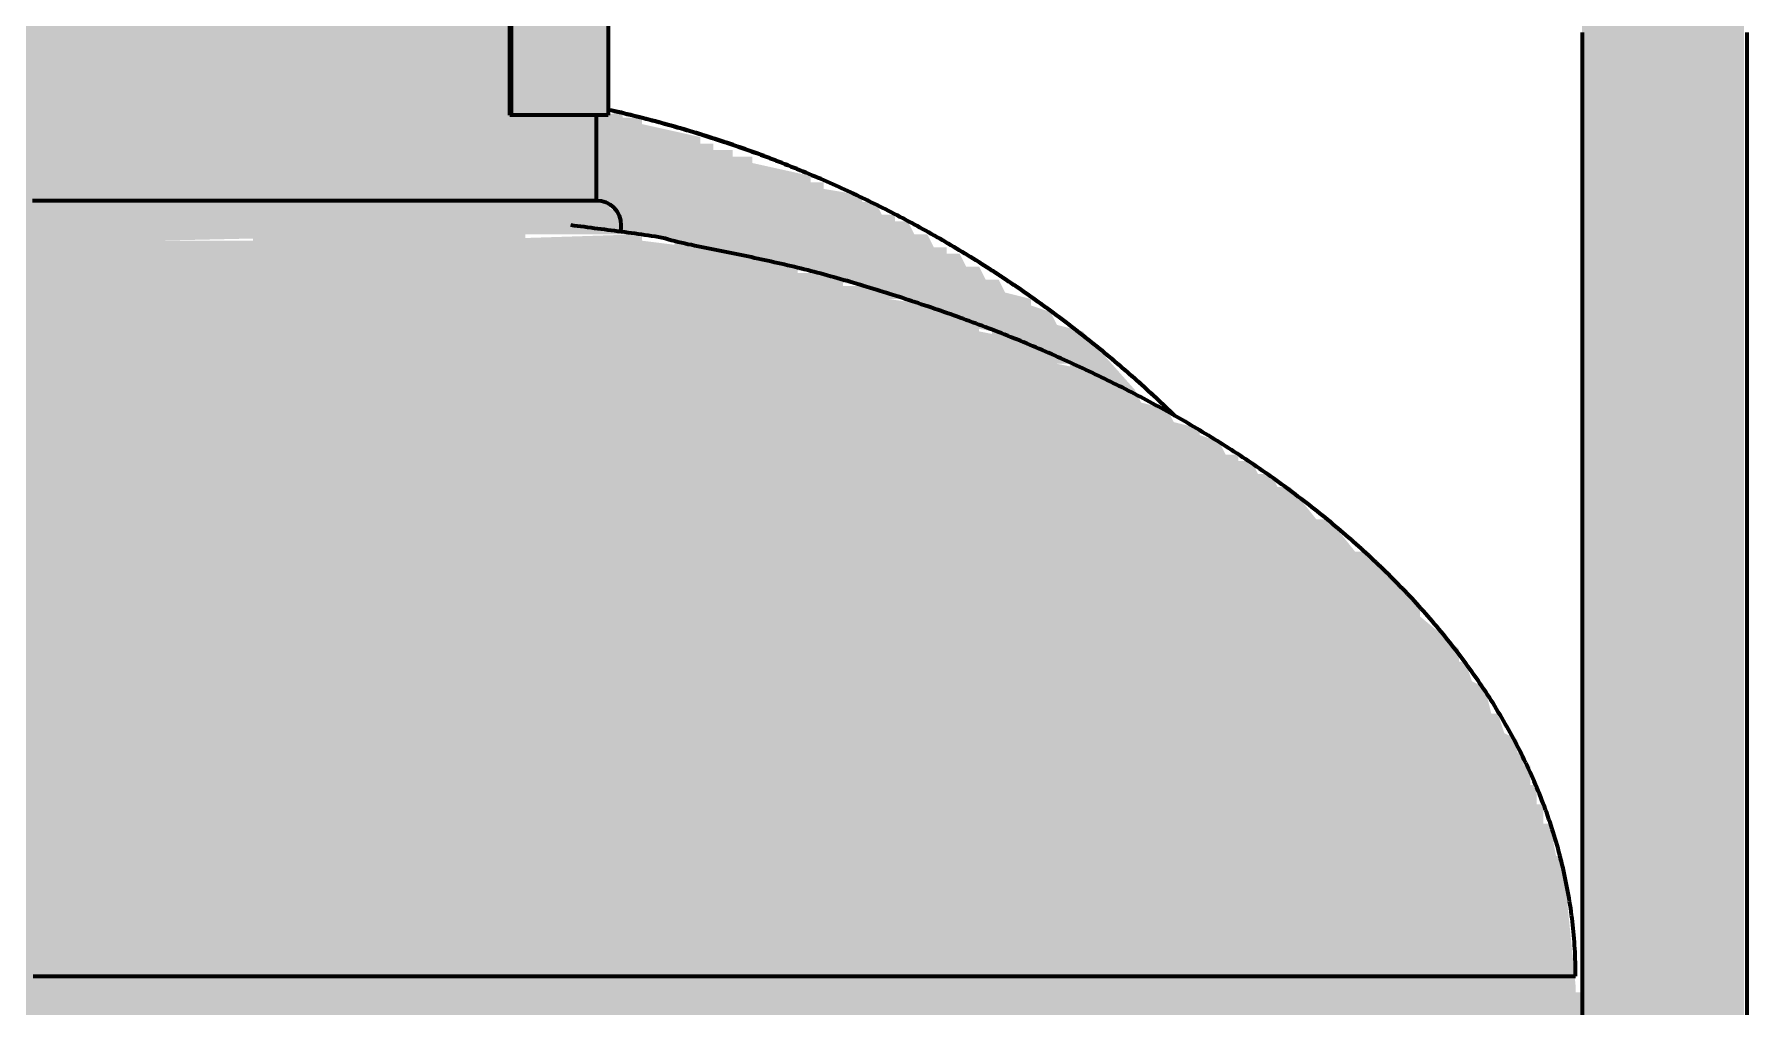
# Model space of a CAD drawing. Header units: millimetres. Extents: x 0 to 2382, y 0 to 420.
# Drawn here: x 2173.73 to 2200.14, y 334.98 to 349.99 of the extents above; entities that cross this region are included whole.
import ezdxf

# ---------------------------------------------------------------- set-up
doc = ezdxf.new("R2010")
doc.units = ezdxf.units.MM
doc.layers.add('01-VISIBLE', color=7, linetype='CONTINUOUS', lineweight=70)
doc.layers.add('13-GRAFICA', color=30, linetype='CONTINUOUS', lineweight=18)

msp = doc.modelspace()

# ---------------------------------------------------------------- hatches: boundary and pattern name
at = {"layer": '13-GRAFICA', "true_color": 0xb21820}
h = msp.add_hatch(color=7, dxfattribs=at)
h.dxf.hatch_style = 1
h.paths.add_polyline_path([(2155.9, 321.9), (2155.9, 355.8), (2156, 355.8), (2156, 356.5), (2156.1, 356.5), (2156.1, 357.3), (2156.2, 357.3), (2156.2, 357.6), (2156.3, 357.6), (2156.4, 358.1), (2156.5, 358.1), (2156.5, 358.3), (2156.6, 358.3), (2156.6, 358.6), (2156.7, 358.6), (2156.7, 358.8), (2156.8, 358.8), (2156.8, 359), (2156.9, 359), (2157, 359.5), (2157.1, 359.5), (2157.2, 359.8), (2157.5, 360), (2157.5, 360.2), (2157.7, 360.3), (2157.7, 360.5), (2158, 360.7), (2158, 360.9), (2158.2, 361), (2158.2, 361.2), (2158.3, 361.2), (2158.6, 361.6), (2158.8, 361.6), (2159.4, 362.3), (2159.6, 362.3), (2160.1, 362.9), (2160.7, 363.1), (2160.8, 363.3), (2161, 363.3), (2161, 363.4), (2161.2, 363.4), (2161.2, 363.5), (2161.8, 363.7), (2161.9, 363.9), (2162.1, 363.9), (2162.1, 364), (2162.3, 364), (2162.3, 364.1), (2162.7, 364.1), (2162.7, 364.2), (2163, 364.2), (2163, 364.3), (2163.3, 364.3), (2163.3, 364.4), (2163.6, 364.4), (2163.6, 364.5), (2164, 364.5), (2164, 364.6), (2164.3, 364.6), (2164.3, 364.7), (2164.6, 364.7), (2164.6, 364.8), (2165.6, 364.8), (2165.6, 364.9), (2166.6, 364.9), (2166.6, 365), (2189.4, 365), (2189.4, 364.9), (2191.4, 364.8), (2191.4, 364.7), (2191.7, 364.7), (2191.7, 364.6), (2192, 364.6), (2192, 364.5), (2192.4, 364.5), (2192.4, 364.4), (2192.7, 364.4), (2192.7, 364.3), (2193, 364.3), (2193, 364.2), (2193.3, 364.2), (2193.3, 364.1), (2193.7, 364.1), (2193.7, 364), (2194.1, 363.9), (2194.2, 363.7), (2194.4, 363.7), (2194.4, 363.6), (2194.6, 363.6), (2194.6, 363.5), (2195.2, 363.3), (2195.3, 363.1), (2195.9, 362.9), (2196.4, 362.3), (2196.6, 362.3), (2197.2, 361.6), (2197.4, 361.6), (2197.4, 361.5), (2197.8, 361.2), (2197.8, 361), (2198, 360.9), (2198, 360.7), (2198.3, 360.5), (2198.3, 360.3), (2198.5, 360.2), (2198.5, 360), (2198.6, 360), (2198.6, 359.9), (2198.8, 359.8), (2198.8, 359.6), (2199, 359.5), (2199.1, 359), (2199.2, 359), (2199.2, 358.8), (2199.3, 358.8), (2199.3, 358.6), (2199.4, 358.6), (2199.4, 358.3), (2199.5, 358.3), (2199.6, 357.8), (2199.7, 357.8), (2199.8, 357.3), (2199.9, 357.3), (2199.9, 356.5), (2200, 356.5), (2200, 355.8), (2200.1, 355.8), (2200.1, 321.9), (2199.9, 321.9), (2199.8, 321.7), (2199.6, 321.7), (2199.5, 321.5), (2199.3, 321.5), (2199.2, 321.3), (2199, 321.3), (2198.9, 321.1), (2198.7, 321.1), (2198.6, 320.9), (2198.4, 320.9), (2198.3, 320.7), (2198.1, 320.7), (2198.1, 320.6), (2197.9, 320.5), (2197.9, 314.5), (2197.5, 314.5), (2197.5, 321.1), (2197.6, 321.1), (2197.6, 355.5), (2197.5, 355.5), (2197.4, 356.8), (2197.3, 356.8), (2197.3, 357), (2197.2, 357), (2197.2, 357.3), (2197.1, 357.3), (2197.1, 357.5), (2197, 357.5), (2197, 357.8), (2196.9, 357.8), (2196.7, 358.4), (2196.5, 358.5), (2196.5, 358.7), (2196.4, 358.7), (2196.4, 358.8), (2196.2, 358.9), (2196.2, 359.1), (2195.9, 359.3), (2195.9, 359.5), (2195.8, 359.5), (2195.3, 360.1), (2195.1, 360.1), (2194.6, 360.7), (2194.4, 360.7), (2194.3, 360.9), (2194.1, 360.9), (2194.1, 361), (2193.5, 361.2), (2193.4, 361.4), (2193.2, 361.4), (2193.2, 361.5), (2193, 361.5), (2193, 361.6), (2192.8, 361.6), (2192.8, 361.7), (2192.6, 361.7), (2192.6, 361.8), (2192.2, 361.8), (2192.2, 361.9), (2191.9, 361.9), (2191.9, 362), (2191.6, 362), (2191.6, 362.1), (2191.2, 362.1), (2191.2, 362.2), (2190.9, 362.2), (2190.9, 362.3), (2189, 362.4), (2189, 362.5), (2167, 362.5), (2167, 362.4), (2165.1, 362.3), (2165.1, 362.2), (2164.4, 362.1), (2164.4, 362), (2164.1, 362), (2164.1, 361.9), (2163.8, 361.9), (2163.8, 361.8), (2163.4, 361.8), (2163.4, 361.7), (2163.2, 361.7), (2163.2, 361.6), (2162.6, 361.4), (2162.5, 361.2), (2162.3, 361.2), (2162.3, 361.1), (2161.7, 360.9), (2161.7, 360.8), (2161.4, 360.7), (2160.9, 360.1), (2160.7, 360.1), (2160.7, 360), (2160.1, 359.5), (2160.1, 359.3), (2159.8, 359.1), (2159.8, 358.9), (2159.5, 358.7), (2159.5, 358.5), (2159.3, 358.4), (2159.3, 358.2), (2159.2, 358.2), (2159.2, 358), (2159.1, 358), (2159.1, 357.8), (2159, 357.8), (2159, 357.5), (2158.9, 357.5), (2158.9, 357.3), (2158.8, 357.3), (2158.8, 357), (2158.7, 357), (2158.7, 356.8), (2158.6, 356.8), (2158.5, 355.5), (2158.4, 355.5), (2158.4, 321.1), (2158.5, 321.1), (2158.5, 314.5), (2158.1, 314.5), (2158.1, 320.5), (2158, 320.5), (2157.9, 320.7), (2157.7, 320.7), (2157.6, 320.9), (2157.4, 320.9), (2157.3, 321.1), (2157.1, 321.1), (2157, 321.3), (2156.8, 321.3), (2156.7, 321.5), (2156.5, 321.5), (2156.4, 321.7), (2156.2, 321.7), (2156.1, 321.9)])
at = {"layer": '13-GRAFICA', "true_color": 0xc81e2d}
h = msp.add_hatch(color=7, dxfattribs=at)
h.dxf.hatch_style = 1
h.paths.add_polyline_path([(2180.9, 351.4), (2180.9, 351.9), (2180.8, 351.9), (2180.6, 352.2), (2180.4, 352.2), (2180.2, 352.5), (2180, 352.5), (2179.8, 352.8), (2181.3, 352.8), (2181.3, 352.7), (2181.6, 352.6), (2181.8, 352.3), (2182, 352.3), (2182.2, 352), (2182.4, 352), (2182.5, 350.9), (2182.6, 350.9), (2182.6, 348.7), (2181.1, 348.7), (2181.1, 350.8), (2181, 350.8), (2181, 351.4)])
at = {"layer": '13-GRAFICA', "true_color": 0xb21820}
h = msp.add_hatch(color=7, dxfattribs=at)
h.dxf.hatch_style = 1
h.paths.add_polyline_path([(2173.6, 347.4), (2173.6, 350.7), (2181.1, 350.7), (2181.1, 348.7), (2182.4, 348.7), (2182.4, 347.4)])
at = {"layer": '13-GRAFICA', "true_color": 0x202020}
h = msp.add_hatch(color=7, dxfattribs=at)
h.dxf.hatch_style = 1
h.paths.add_polyline_path([(2182.8, 348.8), (2182.8, 348.7), (2183.1, 348.7), (2183.1, 348.6), (2184, 348.4), (2184, 348.3), (2184.2, 348.3), (2184.2, 348.2), (2184.5, 348.2), (2184.5, 348.1), (2184.8, 348.1), (2184.8, 348), (2185.7, 347.8), (2185.7, 347.7), (2185.9, 347.7), (2185.9, 347.6), (2186.5, 347.5), (2186.5, 347.4), (2186.7, 347.4), (2186.8, 347.2), (2187, 347.2), (2187, 347.1), (2187.2, 347.1), (2187.3, 346.9), (2187.5, 346.9), (2187.6, 346.7), (2187.8, 346.7), (2187.8, 346.6), (2188, 346.6), (2188.1, 346.4), (2188.3, 346.4), (2188.4, 346.2), (2188.6, 346.2), (2188.7, 346), (2189.1, 345.9), (2189.1, 345.8), (2189.4, 345.7), (2189.5, 345.5), (2189.9, 345.4), (2190.7, 344.5), (2190.4, 344.5), (2190.4, 344.6), (2190.2, 344.6), (2190.2, 344.7), (2190, 344.7), (2190, 344.8), (2189.7, 344.8), (2189.7, 344.9), (2189.5, 344.9), (2189.5, 345), (2189.2, 345), (2189.2, 345.1), (2189, 345.1), (2189, 345.2), (2188.8, 345.2), (2188.8, 345.3), (2188.5, 345.3), (2188.5, 345.4), (2188, 345.5), (2188, 345.6), (2187.8, 345.6), (2187.8, 345.7), (2187.6, 345.7), (2187.6, 345.8), (2187.3, 345.8), (2187.3, 345.9), (2186.9, 345.9), (2186.9, 346), (2186.6, 346), (2186.6, 346.1), (2185.8, 346.2), (2185.8, 346.3), (2185.1, 346.4), (2185.1, 346.5), (2184.7, 346.5), (2184.7, 346.6), (2184.2, 346.6), (2184.2, 346.7), (2183.6, 346.7), (2183.6, 346.8), (2182.8, 346.9), (2182.8, 347.2), (2182.7, 347.2), (2182.6, 347.4), (2182.4, 347.4), (2182.4, 348.7)])
at = {"layer": '13-GRAFICA', "true_color": 0xb21820}
h = msp.add_hatch(color=7, dxfattribs=at)
h.dxf.hatch_style = 1
h.paths.add_polyline_path([(2173.3, 346.8), (2173.3, 346.9), (2173.2, 346.9), (2173.2, 347.2), (2173.3, 347.2), (2173.4, 347.4), (2182.6, 347.4), (2182.6, 347.3), (2182.8, 347.2), (2182.8, 346.9), (2181.3, 346.9), (2181.3, 346.8), (2180, 346.8), (2180, 346.9), (2175.6, 346.8), (2175.6, 346.9), (2173.7, 346.9), (2173.7, 346.8)])
h = msp.add_hatch(color=7, dxfattribs=at)
h.dxf.hatch_style = 1
h.paths.add_polyline_path([(2158.6, 335.8), (2158.7, 335.8), (2158.7, 336.1), (2158.8, 336.1), (2158.8, 336.3), (2158.9, 336.3), (2158.9, 336.6), (2159, 336.6), (2159, 336.8), (2159.1, 336.8), (2159.1, 337.1), (2159.2, 337.1), (2159.2, 337.3), (2159.3, 337.3), (2159.3, 337.6), (2159.4, 337.6), (2159.4, 337.8), (2159.5, 337.8), (2159.5, 338.1), (2159.6, 338.1), (2159.6, 338.3), (2159.7, 338.3), (2159.7, 338.6), (2159.8, 338.6), (2159.8, 338.8), (2159.9, 338.8), (2159.9, 339), (2160.2, 339.2), (2160.2, 339.4), (2160.3, 339.4), (2160.4, 339.7), (2160.7, 339.9), (2160.7, 340.1), (2160.8, 340.1), (2160.9, 340.4), (2161.2, 340.6), (2161.2, 340.8), (2161.3, 340.8), (2161.4, 341.1), (2161.7, 341.3), (2161.7, 341.5), (2161.8, 341.5), (2162, 341.8), (2162.2, 341.8), (2162.4, 342.1), (2162.6, 342.1), (2162.8, 342.4), (2163, 342.4), (2163.2, 342.7), (2163.4, 342.7), (2163.5, 342.9), (2163.7, 342.9), (2163.9, 343.2), (2164.1, 343.2), (2164.3, 343.5), (2164.5, 343.5), (2164.5, 343.6), (2164.8, 343.7), (2165, 344), (2165.2, 344), (2165.4, 344.3), (2165.6, 344.3), (2165.7, 344.5), (2165.9, 344.5), (2165.9, 344.6), (2166.2, 344.6), (2166.2, 344.7), (2167.1, 344.9), (2167.1, 345), (2167.3, 345), (2167.3, 345.1), (2168.2, 345.3), (2168.2, 345.4), (2168.4, 345.4), (2168.4, 345.5), (2169.3, 345.7), (2169.3, 345.8), (2169.5, 345.8), (2169.5, 345.9), (2169.8, 345.9), (2169.8, 346), (2170.7, 346.2), (2170.7, 346.3), (2171.2, 346.4), (2171.2, 346.5), (2171.5, 346.5), (2171.5, 346.6), (2172, 346.6), (2172, 346.7), (2172.5, 346.7), (2172.5, 346.8), (2173, 346.8), (2173, 346.9), (2173.3, 346.9), (2173.3, 346.8), (2173.7, 346.8), (2173.7, 346.9), (2175.6, 346.9), (2175.6, 346.8), (2177.1, 346.8), (2177.1, 346.9), (2180, 346.9), (2180, 346.8), (2183.1, 346.9), (2183.1, 346.8), (2184.7, 346.6), (2184.7, 346.5), (2185.1, 346.5), (2185.1, 346.4), (2185.5, 346.4), (2185.5, 346.3), (2185.8, 346.3), (2185.8, 346.2), (2186.2, 346.2), (2186.2, 346.1), (2186.6, 346.1), (2186.6, 346), (2186.9, 346), (2186.9, 345.9), (2187.6, 345.8), (2187.6, 345.7), (2187.8, 345.7), (2187.8, 345.6), (2188, 345.6), (2188, 345.5), (2188.3, 345.5), (2188.3, 345.4), (2188.8, 345.3), (2188.8, 345.2), (2189, 345.2), (2189, 345.1), (2189.2, 345.1), (2189.2, 345), (2189.5, 345), (2189.5, 344.9), (2190, 344.8), (2190, 344.7), (2190.2, 344.7), (2190.2, 344.6), (2190.4, 344.6), (2190.4, 344.5), (2190.7, 344.5), (2190.8, 344.3), (2191.2, 344.2), (2191.3, 344), (2191.7, 343.9), (2191.7, 343.8), (2192, 343.7), (2192.1, 343.5), (2192.3, 343.5), (2192.3, 343.4), (2192.5, 343.4), (2192.6, 343.2), (2192.8, 343.2), (2192.9, 343), (2193.1, 343), (2193.5, 342.5), (2193.7, 342.5), (2194.1, 342), (2194.3, 342), (2194.3, 341.9), (2195.1, 341.2), (2195.1, 341), (2195.7, 340.5), (2195.7, 340.3), (2195.8, 340.3), (2195.9, 340), (2196.1, 339.9), (2196.2, 339.5), (2196.3, 339.5), (2196.4, 339.2), (2196.6, 339.1), (2196.6, 338.9), (2196.7, 338.9), (2196.7, 338.7), (2196.8, 338.7), (2196.8, 338.4), (2196.9, 338.4), (2196.9, 338.1), (2197, 338.1), (2197, 337.8), (2197.1, 337.8), (2197.2, 337.3), (2197.3, 337.3), (2197.5, 335.3), (2158.5, 335.3), (2158.5, 335.6), (2158.6, 335.6)])
h = msp.add_hatch(color=7, dxfattribs=at)
h.dxf.hatch_style = 1
h.paths.add_polyline_path([(2197.5, 335.3), (2197.5, 335.2), (2197.6, 335.2), (2197.6, 334.7), (2197.5, 334.7), (2197.5, 334.6), (2158.5, 334.6), (2158.5, 334.7), (2158.4, 334.7), (2158.4, 335.2), (2158.5, 335.2), (2158.5, 335.3)])

# ---------------------------------------------------------------- linework, layer by layer
at = {"layer": '01-VISIBLE'}
for p, q in [((2181.063, 348.738), (2181.063, 350.738)), ((2181.08, 350.74), (2181.08, 348.738)), ((2182.58, 350.74), (2182.58, 348.738)), ((2181.08, 348.738), (2181.063, 348.738)), ((2182.58, 348.738), (2181.08, 348.738)), ((2182.4, 347.418), (2182.4, 348.738)), ((2197.6, 345.462), (2197.6, 322)), ((2200.14, 345.462), (2200.14, 322))]:
    msp.add_line(p, q, dxfattribs=at)
for points in [[(2197.6, 350.012), (2197.6, 349.962), (2197.6, 349.912), (2197.6, 349.862), (2197.6, 349.812), (2197.6, 349.762), (2197.6, 349.712), (2197.6, 349.662), (2197.6, 349.612), (2197.6, 349.562), (2197.6, 349.512), (2197.6, 349.462), (2197.6, 349.412), (2197.6, 349.362), (2197.6, 349.312), (2197.6, 349.262), (2197.6, 349.212), (2197.6, 349.162), (2197.6, 349.112), (2197.6, 349.062), (2197.6, 349.012), (2197.6, 348.962), (2197.6, 348.912), (2197.6, 348.862), (2197.6, 348.812), (2197.6, 348.762), (2197.6, 348.712), (2197.6, 348.662), (2197.6, 348.612), (2197.6, 348.562), (2197.6, 348.512), (2197.6, 348.462), (2197.6, 348.412), (2197.6, 348.362), (2197.6, 348.312), (2197.6, 348.262), (2197.6, 348.212), (2197.6, 348.162), (2197.6, 348.112), (2197.6, 348.062), (2197.6, 348.012), (2197.6, 347.962), (2197.6, 347.912), (2197.6, 347.862), (2197.6, 347.812), (2197.6, 347.762), (2197.6, 347.712), (2197.6, 347.662), (2197.6, 347.612), (2197.6, 347.562), (2197.6, 347.512), (2197.6, 347.462), (2197.6, 347.412), (2197.6, 347.362), (2197.6, 347.312), (2197.6, 347.262), (2197.6, 347.212), (2197.6, 347.162), (2197.6, 347.112), (2197.6, 347.062), (2197.6, 347.012), (2197.6, 346.962), (2197.6, 346.912), (2197.6, 346.862), (2197.6, 346.812), (2197.6, 346.762), (2197.6, 346.712), (2197.6, 346.662), (2197.6, 346.612), (2197.6, 346.562), (2197.6, 346.512), (2197.6, 346.462), (2197.6, 346.412), (2197.6, 346.362), (2197.6, 346.312), (2197.6, 346.262), (2197.6, 346.212), (2197.6, 346.162), (2197.6, 346.112), (2197.6, 346.062), (2197.6, 346.012), (2197.6, 345.962), (2197.6, 345.912), (2197.6, 345.862), (2197.6, 345.812), (2197.6, 345.762), (2197.6, 345.712), (2197.6, 345.662), (2197.6, 345.612), (2197.6, 345.562), (2197.6, 345.512), (2197.6, 345.462)], [(2200.14, 350.012), (2200.14, 349.962), (2200.14, 349.912), (2200.14, 349.862), (2200.14, 349.812), (2200.14, 349.762), (2200.14, 349.712), (2200.14, 349.662), (2200.14, 349.612), (2200.14, 349.562), (2200.14, 349.512), (2200.14, 349.462), (2200.14, 349.412), (2200.14, 349.362), (2200.14, 349.312), (2200.14, 349.262), (2200.14, 349.212), (2200.14, 349.162), (2200.14, 349.112), (2200.14, 349.062), (2200.14, 349.012), (2200.14, 348.962), (2200.14, 348.912), (2200.14, 348.862), (2200.14, 348.812), (2200.14, 348.762), (2200.14, 348.712), (2200.14, 348.662), (2200.14, 348.612), (2200.14, 348.562), (2200.14, 348.512), (2200.14, 348.462), (2200.14, 348.412), (2200.14, 348.362), (2200.14, 348.312), (2200.14, 348.262), (2200.14, 348.212), (2200.14, 348.162), (2200.14, 348.112), (2200.14, 348.062), (2200.14, 348.012), (2200.14, 347.962), (2200.14, 347.912), (2200.14, 347.862), (2200.14, 347.812), (2200.14, 347.762), (2200.14, 347.712), (2200.14, 347.662), (2200.14, 347.612), (2200.14, 347.562), (2200.14, 347.512), (2200.14, 347.462), (2200.14, 347.412), (2200.14, 347.362), (2200.14, 347.312), (2200.14, 347.262), (2200.14, 347.212), (2200.14, 347.162), (2200.14, 347.112), (2200.14, 347.062), (2200.14, 347.012), (2200.14, 346.962), (2200.14, 346.912), (2200.14, 346.862), (2200.14, 346.812), (2200.14, 346.762), (2200.14, 346.712), (2200.14, 346.662), (2200.14, 346.612), (2200.14, 346.562), (2200.14, 346.512), (2200.14, 346.462), (2200.14, 346.412), (2200.14, 346.362), (2200.14, 346.312), (2200.14, 346.262), (2200.14, 346.212), (2200.14, 346.162), (2200.14, 346.112), (2200.14, 346.062), (2200.14, 346.012), (2200.14, 345.962), (2200.14, 345.912), (2200.14, 345.862), (2200.14, 345.812), (2200.14, 345.762), (2200.14, 345.712), (2200.14, 345.662), (2200.14, 345.612), (2200.14, 345.562), (2200.14, 345.512), (2200.14, 345.462)], [(2182.58, 348.824), (2182.629, 348.813), (2182.678, 348.801), (2182.727, 348.79), (2182.776, 348.779), (2182.824, 348.767), (2182.873, 348.755), (2182.922, 348.744), (2182.97, 348.732), (2183.019, 348.72), (2183.067, 348.707), (2183.116, 348.695), (2183.164, 348.682), (2183.213, 348.67), (2183.261, 348.657), (2183.309, 348.644), (2183.358, 348.631), (2183.406, 348.618), (2183.454, 348.605), (2183.503, 348.591), (2183.551, 348.578), (2183.599, 348.564), (2183.647, 348.55), (2183.695, 348.536), (2183.743, 348.522), (2183.791, 348.508), (2183.839, 348.494), (2183.887, 348.479), (2183.935, 348.464), (2183.983, 348.45), (2184.031, 348.435), (2184.078, 348.42), (2184.126, 348.405), (2184.174, 348.389), (2184.221, 348.374), (2184.269, 348.359), (2184.316, 348.343), (2184.364, 348.327), (2184.411, 348.311), (2184.459, 348.295), (2184.506, 348.279), (2184.554, 348.263), (2184.601, 348.246), (2184.648, 348.23), (2184.695, 348.213), (2184.742, 348.196), (2184.79, 348.179), (2184.837, 348.162), (2184.884, 348.145), (2184.931, 348.128), (2184.977, 348.11), (2185.024, 348.093), (2185.071, 348.075), (2185.118, 348.057), (2185.165, 348.039), (2185.211, 348.021), (2185.258, 348.003), (2185.305, 347.984), (2185.351, 347.966), (2185.397, 347.947), (2185.444, 347.928), (2185.49, 347.91), (2185.537, 347.891), (2185.583, 347.871), (2185.629, 347.852), (2185.675, 347.833), (2185.721, 347.813), (2185.767, 347.794), (2185.813, 347.774), (2185.859, 347.754), (2185.905, 347.734), (2185.951, 347.714), (2185.997, 347.694), (2186.043, 347.673), (2186.088, 347.653), (2186.134, 347.632), (2186.179, 347.611), (2186.225, 347.591), (2186.27, 347.57), (2186.316, 347.548), (2186.361, 347.527), (2186.406, 347.506), (2186.452, 347.484), (2186.497, 347.463), (2186.542, 347.441), (2186.587, 347.419), (2186.632, 347.397), (2186.677, 347.375), (2186.721, 347.353), (2186.766, 347.33), (2186.811, 347.308), (2186.856, 347.285), (2186.9, 347.263), (2186.945, 347.24), (2186.989, 347.217), (2187.034, 347.194), (2187.078, 347.17), (2187.122, 347.147), (2187.167, 347.124), (2187.211, 347.1), (2187.255, 347.076), (2187.299, 347.053), (2187.343, 347.029), (2187.387, 347.005), (2187.431, 346.98), (2187.474, 346.956), (2187.518, 346.932), (2187.562, 346.907), (2187.605, 346.883), (2187.649, 346.858), (2187.692, 346.833), (2187.736, 346.808), (2187.779, 346.783), (2187.822, 346.757), (2187.865, 346.732), (2187.908, 346.707), (2187.951, 346.681), (2187.994, 346.655), (2188.037, 346.629), (2188.08, 346.604), (2188.123, 346.577), (2188.165, 346.551), (2188.208, 346.525), (2188.25, 346.499), (2188.293, 346.472), (2188.335, 346.445), (2188.378, 346.419), (2188.42, 346.392), (2188.462, 346.365), (2188.504, 346.338), (2188.546, 346.31), (2188.588, 346.283), (2188.63, 346.256), (2188.672, 346.228), (2188.713, 346.2), (2188.755, 346.173), (2188.797, 346.145), (2188.838, 346.117), (2188.879, 346.088), (2188.921, 346.06), (2188.962, 346.032), (2189.003, 346.003), (2189.044, 345.975), (2189.085, 345.946), (2189.126, 345.917), (2189.167, 345.888), (2189.208, 345.859), (2189.249, 345.83), (2189.289, 345.801), (2189.33, 345.772), (2189.37, 345.742), (2189.411, 345.712), (2189.451, 345.683), (2189.491, 345.653), (2189.531, 345.623), (2189.571, 345.593), (2189.611, 345.563), (2189.651, 345.533), (2189.691, 345.502), (2189.731, 345.472), (2189.77, 345.441), (2189.81, 345.411), (2189.849, 345.38), (2189.889, 345.349), (2189.928, 345.318), (2189.967, 345.287), (2190.006, 345.256), (2190.045, 345.224), (2190.084, 345.193), (2190.123, 345.161), (2190.162, 345.13), (2190.201, 345.098), (2190.239, 345.066), (2190.278, 345.034), (2190.316, 345.002), (2190.355, 344.97), (2190.393, 344.937), (2190.431, 344.905), (2190.469, 344.873), (2190.507, 344.84), (2190.545, 344.807), (2190.583, 344.775), (2190.621, 344.742), (2190.658, 344.709), (2190.696, 344.676), (2190.733, 344.642), (2190.771, 344.609), (2190.808, 344.576), (2190.845, 344.542), (2190.882, 344.508), (2190.919, 344.475), (2190.956, 344.441), (2190.993, 344.407), (2191.03, 344.373), (2191.066, 344.339), (2191.103, 344.305), (2191.139, 344.27), (2191.176, 344.236), (2191.212, 344.201), (2191.248, 344.167), (2191.284, 344.132), (2191.32, 344.097)], [(2182.58, 348.824), (2182.629, 348.813), (2182.678, 348.801), (2182.727, 348.79), (2182.776, 348.779), (2182.824, 348.767), (2182.873, 348.755), (2182.922, 348.744), (2182.97, 348.732), (2183.019, 348.72), (2183.067, 348.707), (2183.116, 348.695), (2183.164, 348.682), (2183.213, 348.67), (2183.261, 348.657), (2183.309, 348.644), (2183.358, 348.631), (2183.406, 348.618), (2183.454, 348.605), (2183.503, 348.591), (2183.551, 348.578), (2183.599, 348.564), (2183.647, 348.55), (2183.695, 348.536), (2183.743, 348.522), (2183.791, 348.508), (2183.839, 348.494), (2183.887, 348.479), (2183.935, 348.464), (2183.983, 348.45), (2184.031, 348.435), (2184.078, 348.42), (2184.126, 348.405), (2184.174, 348.389), (2184.221, 348.374), (2184.269, 348.359), (2184.316, 348.343), (2184.364, 348.327), (2184.411, 348.311), (2184.459, 348.295), (2184.506, 348.279), (2184.554, 348.263), (2184.601, 348.246), (2184.648, 348.23), (2184.695, 348.213), (2184.742, 348.196), (2184.79, 348.179), (2184.837, 348.162), (2184.884, 348.145), (2184.931, 348.128), (2184.977, 348.11), (2185.024, 348.093), (2185.071, 348.075), (2185.118, 348.057), (2185.165, 348.039), (2185.211, 348.021), (2185.258, 348.003), (2185.305, 347.984), (2185.351, 347.966), (2185.397, 347.947), (2185.444, 347.928), (2185.49, 347.91), (2185.537, 347.891), (2185.583, 347.871), (2185.629, 347.852), (2185.675, 347.833), (2185.721, 347.813), (2185.767, 347.794), (2185.813, 347.774), (2185.859, 347.754), (2185.905, 347.734), (2185.951, 347.714), (2185.997, 347.694), (2186.043, 347.673), (2186.088, 347.653), (2186.134, 347.632), (2186.179, 347.611), (2186.225, 347.591), (2186.27, 347.57), (2186.316, 347.548), (2186.361, 347.527), (2186.406, 347.506), (2186.452, 347.484), (2186.497, 347.463), (2186.542, 347.441), (2186.587, 347.419), (2186.632, 347.397), (2186.677, 347.375), (2186.721, 347.353), (2186.766, 347.33), (2186.811, 347.308), (2186.856, 347.285), (2186.9, 347.263), (2186.945, 347.24), (2186.989, 347.217), (2187.034, 347.194), (2187.078, 347.17), (2187.122, 347.147), (2187.167, 347.124), (2187.211, 347.1), (2187.255, 347.076), (2187.299, 347.053), (2187.343, 347.029), (2187.387, 347.005), (2187.431, 346.98), (2187.474, 346.956), (2187.518, 346.932), (2187.562, 346.907), (2187.605, 346.883), (2187.649, 346.858), (2187.692, 346.833), (2187.736, 346.808), (2187.779, 346.783), (2187.822, 346.757), (2187.865, 346.732), (2187.908, 346.707), (2187.951, 346.681), (2187.994, 346.655), (2188.037, 346.629), (2188.08, 346.604), (2188.123, 346.577), (2188.165, 346.551), (2188.208, 346.525), (2188.25, 346.499), (2188.293, 346.472), (2188.335, 346.445), (2188.378, 346.419), (2188.42, 346.392), (2188.462, 346.365), (2188.504, 346.338), (2188.546, 346.31), (2188.588, 346.283), (2188.63, 346.256), (2188.672, 346.228), (2188.713, 346.2), (2188.755, 346.173), (2188.797, 346.145), (2188.838, 346.117), (2188.879, 346.088), (2188.921, 346.06), (2188.962, 346.032), (2189.003, 346.003), (2189.044, 345.975), (2189.085, 345.946), (2189.126, 345.917), (2189.167, 345.888), (2189.208, 345.859), (2189.249, 345.83), (2189.289, 345.801), (2189.33, 345.772), (2189.37, 345.742), (2189.411, 345.712), (2189.451, 345.683), (2189.491, 345.653), (2189.531, 345.623), (2189.571, 345.593), (2189.611, 345.563), (2189.651, 345.533), (2189.691, 345.502), (2189.731, 345.472), (2189.77, 345.441), (2189.81, 345.411), (2189.849, 345.38), (2189.889, 345.349), (2189.928, 345.318), (2189.967, 345.287), (2190.006, 345.256), (2190.045, 345.224), (2190.084, 345.193), (2190.123, 345.161), (2190.162, 345.13), (2190.201, 345.098), (2190.239, 345.066), (2190.278, 345.034), (2190.316, 345.002), (2190.355, 344.97), (2190.393, 344.937), (2190.431, 344.905), (2190.469, 344.873), (2190.507, 344.84), (2190.545, 344.807), (2190.583, 344.775), (2190.621, 344.742), (2190.658, 344.709), (2190.696, 344.676), (2190.733, 344.642), (2190.771, 344.609), (2190.808, 344.576), (2190.845, 344.542), (2190.882, 344.508), (2190.919, 344.475), (2190.956, 344.441), (2190.993, 344.407), (2191.03, 344.373), (2191.066, 344.339), (2191.103, 344.305), (2191.139, 344.27), (2191.176, 344.236), (2191.212, 344.201), (2191.248, 344.167), (2191.284, 344.132), (2191.32, 344.097)], [(2182.58, 348.824), (2182.629, 348.813), (2182.678, 348.801), (2182.727, 348.79), (2182.776, 348.779), (2182.824, 348.767), (2182.873, 348.755), (2182.922, 348.744), (2182.97, 348.732), (2183.019, 348.72), (2183.067, 348.707), (2183.116, 348.695), (2183.164, 348.682), (2183.213, 348.67), (2183.261, 348.657), (2183.309, 348.644), (2183.358, 348.631), (2183.406, 348.618), (2183.454, 348.605), (2183.503, 348.591), (2183.551, 348.578), (2183.599, 348.564), (2183.647, 348.55), (2183.695, 348.536), (2183.743, 348.522), (2183.791, 348.508), (2183.839, 348.494), (2183.887, 348.479), (2183.935, 348.464), (2183.983, 348.45), (2184.031, 348.435), (2184.078, 348.42), (2184.126, 348.405), (2184.174, 348.389), (2184.221, 348.374), (2184.269, 348.359), (2184.316, 348.343), (2184.364, 348.327), (2184.411, 348.311), (2184.459, 348.295), (2184.506, 348.279), (2184.554, 348.263), (2184.601, 348.246), (2184.648, 348.23), (2184.695, 348.213), (2184.742, 348.196), (2184.79, 348.179), (2184.837, 348.162), (2184.884, 348.145), (2184.931, 348.128), (2184.977, 348.11), (2185.024, 348.093), (2185.071, 348.075), (2185.118, 348.057), (2185.165, 348.039), (2185.211, 348.021), (2185.258, 348.003), (2185.305, 347.984), (2185.351, 347.966), (2185.397, 347.947), (2185.444, 347.928), (2185.49, 347.91), (2185.537, 347.891), (2185.583, 347.871), (2185.629, 347.852), (2185.675, 347.833), (2185.721, 347.813), (2185.767, 347.794), (2185.813, 347.774), (2185.859, 347.754), (2185.905, 347.734), (2185.951, 347.714), (2185.997, 347.694), (2186.043, 347.673), (2186.088, 347.653), (2186.134, 347.632), (2186.179, 347.611), (2186.225, 347.591), (2186.27, 347.57), (2186.316, 347.548), (2186.361, 347.527), (2186.406, 347.506), (2186.452, 347.484), (2186.497, 347.463), (2186.542, 347.441), (2186.587, 347.419), (2186.632, 347.397), (2186.677, 347.375), (2186.721, 347.353), (2186.766, 347.33), (2186.811, 347.308), (2186.856, 347.285), (2186.9, 347.263), (2186.945, 347.24), (2186.989, 347.217), (2187.034, 347.194), (2187.078, 347.17), (2187.122, 347.147), (2187.167, 347.124), (2187.211, 347.1), (2187.255, 347.076), (2187.299, 347.053), (2187.343, 347.029), (2187.387, 347.005), (2187.431, 346.98), (2187.474, 346.956), (2187.518, 346.932), (2187.562, 346.907), (2187.605, 346.883), (2187.649, 346.858), (2187.692, 346.833), (2187.736, 346.808), (2187.779, 346.783), (2187.822, 346.757), (2187.865, 346.732), (2187.908, 346.707), (2187.951, 346.681), (2187.994, 346.655), (2188.037, 346.629), (2188.08, 346.604), (2188.123, 346.577), (2188.165, 346.551), (2188.208, 346.525), (2188.25, 346.499), (2188.293, 346.472), (2188.335, 346.445), (2188.378, 346.419), (2188.42, 346.392), (2188.462, 346.365), (2188.504, 346.338), (2188.546, 346.31), (2188.588, 346.283), (2188.63, 346.256), (2188.672, 346.228), (2188.713, 346.2), (2188.755, 346.173), (2188.797, 346.145), (2188.838, 346.117), (2188.879, 346.088), (2188.921, 346.06), (2188.962, 346.032), (2189.003, 346.003), (2189.044, 345.975), (2189.085, 345.946), (2189.126, 345.917), (2189.167, 345.888), (2189.208, 345.859), (2189.249, 345.83), (2189.289, 345.801), (2189.33, 345.772), (2189.37, 345.742), (2189.411, 345.712), (2189.451, 345.683), (2189.491, 345.653), (2189.531, 345.623), (2189.571, 345.593), (2189.611, 345.563), (2189.651, 345.533), (2189.691, 345.502), (2189.731, 345.472), (2189.77, 345.441), (2189.81, 345.411), (2189.849, 345.38), (2189.889, 345.349), (2189.928, 345.318), (2189.967, 345.287), (2190.006, 345.256), (2190.045, 345.224), (2190.084, 345.193), (2190.123, 345.161), (2190.162, 345.13), (2190.201, 345.098), (2190.239, 345.066), (2190.278, 345.034), (2190.316, 345.002), (2190.355, 344.97), (2190.393, 344.937), (2190.431, 344.905), (2190.469, 344.873), (2190.507, 344.84), (2190.545, 344.807), (2190.583, 344.775), (2190.621, 344.742), (2190.658, 344.709), (2190.696, 344.676), (2190.733, 344.642), (2190.771, 344.609), (2190.808, 344.576), (2190.845, 344.542), (2190.882, 344.508), (2190.919, 344.475), (2190.956, 344.441), (2190.993, 344.407), (2191.03, 344.373), (2191.066, 344.339), (2191.103, 344.305), (2191.139, 344.27), (2191.176, 344.236), (2191.212, 344.201), (2191.248, 344.167), (2191.284, 344.132), (2191.32, 344.097)], [(2182.58, 348.824), (2182.629, 348.813), (2182.678, 348.801), (2182.727, 348.79), (2182.776, 348.779), (2182.824, 348.767), (2182.873, 348.755), (2182.922, 348.744), (2182.97, 348.732), (2183.019, 348.72), (2183.067, 348.707), (2183.116, 348.695), (2183.164, 348.682), (2183.213, 348.67), (2183.261, 348.657), (2183.309, 348.644), (2183.358, 348.631), (2183.406, 348.618), (2183.454, 348.605), (2183.503, 348.591), (2183.551, 348.578), (2183.599, 348.564), (2183.647, 348.55), (2183.695, 348.536), (2183.743, 348.522), (2183.791, 348.508), (2183.839, 348.494), (2183.887, 348.479), (2183.935, 348.464), (2183.983, 348.45), (2184.031, 348.435), (2184.078, 348.42), (2184.126, 348.405), (2184.174, 348.389), (2184.221, 348.374), (2184.269, 348.359), (2184.316, 348.343), (2184.364, 348.327), (2184.411, 348.311), (2184.459, 348.295), (2184.506, 348.279), (2184.554, 348.263), (2184.601, 348.246), (2184.648, 348.23), (2184.695, 348.213), (2184.742, 348.196), (2184.79, 348.179), (2184.837, 348.162), (2184.884, 348.145), (2184.931, 348.128), (2184.977, 348.11), (2185.024, 348.093), (2185.071, 348.075), (2185.118, 348.057), (2185.165, 348.039), (2185.211, 348.021), (2185.258, 348.003), (2185.305, 347.984), (2185.351, 347.966), (2185.397, 347.947), (2185.444, 347.928), (2185.49, 347.91), (2185.537, 347.891), (2185.583, 347.871), (2185.629, 347.852), (2185.675, 347.833), (2185.721, 347.813), (2185.767, 347.794), (2185.813, 347.774), (2185.859, 347.754), (2185.905, 347.734), (2185.951, 347.714), (2185.997, 347.694), (2186.043, 347.673), (2186.088, 347.653), (2186.134, 347.632), (2186.179, 347.611), (2186.225, 347.591), (2186.27, 347.57), (2186.316, 347.548), (2186.361, 347.527), (2186.406, 347.506), (2186.452, 347.484), (2186.497, 347.463), (2186.542, 347.441), (2186.587, 347.419), (2186.632, 347.397), (2186.677, 347.375), (2186.721, 347.353), (2186.766, 347.33), (2186.811, 347.308), (2186.856, 347.285), (2186.9, 347.263), (2186.945, 347.24), (2186.989, 347.217), (2187.034, 347.194), (2187.078, 347.17), (2187.122, 347.147), (2187.167, 347.124), (2187.211, 347.1), (2187.255, 347.076), (2187.299, 347.053), (2187.343, 347.029), (2187.387, 347.005), (2187.431, 346.98), (2187.474, 346.956), (2187.518, 346.932), (2187.562, 346.907), (2187.605, 346.883), (2187.649, 346.858), (2187.692, 346.833), (2187.736, 346.808), (2187.779, 346.783), (2187.822, 346.757), (2187.865, 346.732), (2187.908, 346.707), (2187.951, 346.681), (2187.994, 346.655), (2188.037, 346.629), (2188.08, 346.604), (2188.123, 346.577), (2188.165, 346.551), (2188.208, 346.525), (2188.25, 346.499), (2188.293, 346.472), (2188.335, 346.445), (2188.378, 346.419), (2188.42, 346.392), (2188.462, 346.365), (2188.504, 346.338), (2188.546, 346.31), (2188.588, 346.283), (2188.63, 346.256), (2188.672, 346.228), (2188.713, 346.2), (2188.755, 346.173), (2188.797, 346.145), (2188.838, 346.117), (2188.879, 346.088), (2188.921, 346.06), (2188.962, 346.032), (2189.003, 346.003), (2189.044, 345.975), (2189.085, 345.946), (2189.126, 345.917), (2189.167, 345.888), (2189.208, 345.859), (2189.249, 345.83), (2189.289, 345.801), (2189.33, 345.772), (2189.37, 345.742), (2189.411, 345.712), (2189.451, 345.683), (2189.491, 345.653), (2189.531, 345.623), (2189.571, 345.593), (2189.611, 345.563), (2189.651, 345.533), (2189.691, 345.502), (2189.731, 345.472), (2189.77, 345.441), (2189.81, 345.411), (2189.849, 345.38), (2189.889, 345.349), (2189.928, 345.318), (2189.967, 345.287), (2190.006, 345.256), (2190.045, 345.224), (2190.084, 345.193), (2190.123, 345.161), (2190.162, 345.13), (2190.201, 345.098), (2190.239, 345.066), (2190.278, 345.034), (2190.316, 345.002), (2190.355, 344.97), (2190.393, 344.937), (2190.431, 344.905), (2190.469, 344.873), (2190.507, 344.84), (2190.545, 344.807), (2190.583, 344.775), (2190.621, 344.742), (2190.658, 344.709), (2190.696, 344.676), (2190.733, 344.642), (2190.771, 344.609), (2190.808, 344.576), (2190.845, 344.542), (2190.882, 344.508), (2190.919, 344.475), (2190.956, 344.441), (2190.993, 344.407), (2191.03, 344.373), (2191.066, 344.339), (2191.103, 344.305), (2191.139, 344.27), (2191.176, 344.236), (2191.212, 344.201), (2191.248, 344.167), (2191.284, 344.132), (2191.32, 344.097)], [(2191.319, 344.098), (2191.283, 344.133), (2191.247, 344.167), (2191.211, 344.202), (2191.175, 344.236), (2191.138, 344.271), (2191.102, 344.305), (2191.065, 344.339), (2191.029, 344.373), (2190.992, 344.407), (2190.955, 344.441), (2190.918, 344.475), (2190.881, 344.509), (2190.844, 344.542), (2190.807, 344.576), (2190.77, 344.609), (2190.732, 344.643), (2190.695, 344.676), (2190.657, 344.709), (2190.62, 344.742), (2190.582, 344.775), (2190.544, 344.808), (2190.506, 344.84), (2190.468, 344.873), (2190.43, 344.905), (2190.392, 344.938), (2190.354, 344.97), (2190.315, 345.002), (2190.277, 345.034), (2190.238, 345.066), (2190.2, 345.098), (2190.161, 345.13), (2190.122, 345.161), (2190.083, 345.193), (2190.045, 345.224), (2190.005, 345.256), (2189.966, 345.287), (2189.927, 345.318), (2189.888, 345.349), (2189.848, 345.38), (2189.809, 345.411), (2189.769, 345.441), (2189.73, 345.472), (2189.69, 345.502), (2189.65, 345.533), (2189.61, 345.563), (2189.57, 345.593), (2189.53, 345.623), (2189.49, 345.653), (2189.45, 345.683), (2189.41, 345.712), (2189.369, 345.742), (2189.329, 345.771), (2189.288, 345.801), (2189.248, 345.83), (2189.207, 345.859), (2189.166, 345.888), (2189.125, 345.917), (2189.085, 345.946), (2189.044, 345.975), (2189.002, 346.003), (2188.961, 346.032), (2188.92, 346.06), (2188.879, 346.088), (2188.837, 346.116), (2188.796, 346.144), (2188.754, 346.172), (2188.713, 346.2), (2188.671, 346.228), (2188.629, 346.255), (2188.587, 346.283), (2188.545, 346.31), (2188.503, 346.337), (2188.461, 346.364), (2188.419, 346.391), (2188.377, 346.418), (2188.335, 346.445), (2188.292, 346.472), (2188.25, 346.498), (2188.207, 346.525), (2188.165, 346.551), (2188.122, 346.577), (2188.079, 346.603), (2188.037, 346.629), (2187.994, 346.655), (2187.951, 346.681), (2187.908, 346.706), (2187.865, 346.732), (2187.821, 346.757), (2187.778, 346.782), (2187.735, 346.807), (2187.692, 346.832), (2187.648, 346.857), (2187.605, 346.882), (2187.561, 346.907), (2187.517, 346.931), (2187.474, 346.956), (2187.43, 346.98), (2187.386, 347.004), (2187.342, 347.028), (2187.298, 347.052), (2187.254, 347.076), (2187.21, 347.099), (2187.166, 347.123), (2187.122, 347.146), (2187.078, 347.17), (2187.033, 347.193), (2186.989, 347.216), (2186.944, 347.239), (2186.9, 347.262), (2186.855, 347.285), (2186.811, 347.307), (2186.766, 347.33), (2186.721, 347.352), (2186.676, 347.374), (2186.631, 347.396), (2186.586, 347.418), (2186.541, 347.44), (2186.496, 347.462), (2186.451, 347.484), (2186.406, 347.505), (2186.361, 347.526), (2186.315, 347.548), (2186.27, 347.569), (2186.224, 347.59), (2186.179, 347.611), (2186.133, 347.631), (2186.088, 347.652), (2186.042, 347.672), (2185.996, 347.693), (2185.951, 347.713), (2185.905, 347.733), (2185.859, 347.753), (2185.813, 347.773), (2185.767, 347.793), (2185.721, 347.812), (2185.675, 347.832), (2185.629, 347.851), (2185.582, 347.87), (2185.536, 347.89), (2185.49, 347.909), (2185.444, 347.927), (2185.397, 347.946), (2185.351, 347.965), (2185.304, 347.983), (2185.258, 348.002), (2185.211, 348.02), (2185.164, 348.038), (2185.118, 348.056), (2185.071, 348.074), (2185.024, 348.091), (2184.977, 348.109), (2184.93, 348.126), (2184.883, 348.144), (2184.836, 348.161), (2184.789, 348.178), (2184.742, 348.195), (2184.695, 348.212), (2184.648, 348.228), (2184.601, 348.245), (2184.553, 348.261), (2184.506, 348.278), (2184.459, 348.294), (2184.411, 348.31), (2184.364, 348.326), (2184.316, 348.342), (2184.269, 348.357), (2184.221, 348.373), (2184.173, 348.388), (2184.126, 348.403), (2184.078, 348.418), (2184.03, 348.433), (2183.983, 348.448), (2183.935, 348.463), (2183.887, 348.478), (2183.839, 348.492), (2183.791, 348.506), (2183.743, 348.521), (2183.695, 348.535), (2183.647, 348.549), (2183.599, 348.562), (2183.551, 348.576), (2183.502, 348.59), (2183.454, 348.603), (2183.406, 348.616), (2183.358, 348.63), (2183.309, 348.643), (2183.261, 348.655), (2183.213, 348.668), (2183.164, 348.681), (2183.116, 348.693), (2183.067, 348.706), (2183.019, 348.718), (2182.97, 348.73), (2182.922, 348.742), (2182.873, 348.754), (2182.824, 348.765), (2182.776, 348.777), (2182.727, 348.788), (2182.678, 348.8), (2182.629, 348.811), (2182.58, 348.822)], [(2182.4, 347.418), (2182.35, 347.418), (2182.3, 347.418), (2182.25, 347.418), (2182.2, 347.418), (2182.15, 347.418), (2182.1, 347.418), (2182.05, 347.418), (2182, 347.418), (2181.95, 347.418), (2181.9, 347.418), (2181.85, 347.418), (2181.8, 347.418), (2181.75, 347.418), (2181.7, 347.418), (2181.65, 347.418), (2181.6, 347.418), (2181.55, 347.418), (2181.5, 347.418), (2181.45, 347.418), (2181.4, 347.418), (2181.35, 347.418), (2181.3, 347.418), (2181.25, 347.418), (2181.2, 347.418), (2181.15, 347.418), (2181.1, 347.418), (2181.05, 347.418), (2181, 347.418), (2180.95, 347.418), (2180.9, 347.418), (2180.85, 347.418), (2180.8, 347.418), (2180.75, 347.418), (2180.7, 347.418), (2180.65, 347.418), (2180.6, 347.418), (2180.55, 347.418), (2180.5, 347.418), (2180.45, 347.418), (2180.4, 347.418), (2180.35, 347.418), (2180.3, 347.418), (2180.25, 347.418), (2180.2, 347.418), (2180.15, 347.418), (2180.1, 347.418), (2180.05, 347.418), (2180, 347.418), (2179.95, 347.418), (2179.9, 347.418), (2179.85, 347.418), (2179.8, 347.418), (2179.75, 347.418), (2179.7, 347.418), (2179.65, 347.418), (2179.6, 347.418), (2179.55, 347.418), (2179.5, 347.418), (2179.45, 347.418), (2179.4, 347.418), (2179.35, 347.418), (2179.3, 347.418), (2179.25, 347.418), (2179.2, 347.418), (2179.15, 347.418), (2179.1, 347.418), (2179.05, 347.418), (2179, 347.418), (2178.95, 347.418), (2178.9, 347.418), (2178.85, 347.418), (2178.8, 347.418), (2178.75, 347.418), (2178.7, 347.418), (2178.65, 347.418), (2178.6, 347.418), (2178.55, 347.418), (2178.5, 347.418), (2178.45, 347.418), (2178.4, 347.418), (2178.35, 347.418), (2178.3, 347.418), (2178.25, 347.418), (2178.2, 347.418), (2178.15, 347.418), (2178.1, 347.418), (2178.05, 347.418), (2178, 347.418), (2177.95, 347.418), (2177.9, 347.418), (2177.85, 347.418), (2177.8, 347.418), (2177.75, 347.418), (2177.7, 347.418), (2177.65, 347.418), (2177.6, 347.418), (2177.55, 347.418), (2177.5, 347.418), (2177.45, 347.418), (2177.4, 347.418), (2177.35, 347.418), (2177.3, 347.418), (2177.25, 347.418), (2177.2, 347.418), (2177.15, 347.418), (2177.1, 347.418), (2177.05, 347.418), (2177, 347.418), (2176.95, 347.418), (2176.9, 347.418), (2176.85, 347.418), (2176.8, 347.418), (2176.75, 347.418), (2176.7, 347.418), (2176.65, 347.418), (2176.6, 347.418), (2176.55, 347.418), (2176.5, 347.418), (2176.45, 347.418), (2176.4, 347.418), (2176.35, 347.418), (2176.3, 347.418), (2176.25, 347.418), (2176.2, 347.418), (2176.15, 347.418), (2176.1, 347.418), (2176.05, 347.418), (2176, 347.418), (2175.95, 347.418), (2175.9, 347.418), (2175.85, 347.418), (2175.8, 347.418), (2175.75, 347.418), (2175.7, 347.418), (2175.65, 347.418), (2175.6, 347.418), (2175.55, 347.418), (2175.5, 347.418), (2175.45, 347.418), (2175.4, 347.418), (2175.35, 347.418), (2175.3, 347.418), (2175.25, 347.418), (2175.2, 347.418), (2175.15, 347.418), (2175.1, 347.418), (2175.05, 347.418), (2175, 347.418), (2174.95, 347.418), (2174.9, 347.418), (2174.85, 347.418), (2174.8, 347.418), (2174.75, 347.418), (2174.7, 347.418), (2174.65, 347.418), (2174.6, 347.418), (2174.55, 347.418), (2174.5, 347.418), (2174.45, 347.418), (2174.4, 347.418), (2174.35, 347.418), (2174.3, 347.418), (2174.25, 347.418), (2174.2, 347.418), (2174.15, 347.418), (2174.1, 347.418), (2174.05, 347.418), (2174, 347.418), (2173.95, 347.418), (2173.9, 347.418), (2173.85, 347.418), (2173.8, 347.418), (2173.75, 347.418), (2173.7, 347.418)], [(2197.5, 335.45), (2197.5, 335.502), (2197.499, 335.555), (2197.498, 335.607), (2197.497, 335.66), (2197.495, 335.712), (2197.493, 335.765), (2197.491, 335.817), (2197.488, 335.869), (2197.485, 335.922), (2197.481, 335.974), (2197.477, 336.026), (2197.473, 336.078), (2197.468, 336.131), (2197.463, 336.183), (2197.457, 336.235), (2197.451, 336.287), (2197.445, 336.339), (2197.438, 336.391), (2197.431, 336.443), (2197.424, 336.495), (2197.416, 336.547), (2197.408, 336.599), (2197.399, 336.65), (2197.391, 336.702), (2197.381, 336.754), (2197.372, 336.805), (2197.362, 336.857), (2197.351, 336.908), (2197.341, 336.959), (2197.33, 337.011), (2197.318, 337.062), (2197.307, 337.113), (2197.295, 337.164), (2197.282, 337.215), (2197.269, 337.266), (2197.256, 337.317), (2197.243, 337.367), (2197.229, 337.418), (2197.215, 337.468), (2197.2, 337.519), (2197.185, 337.569), (2197.17, 337.619), (2197.154, 337.669), (2197.139, 337.719), (2197.122, 337.769), (2197.106, 337.819), (2197.089, 337.868), (2197.072, 337.918), (2197.054, 337.967), (2197.036, 338.017), (2197.018, 338.066), (2197, 338.115), (2196.981, 338.164), (2196.962, 338.213), (2196.942, 338.261), (2196.923, 338.31), (2196.903, 338.358), (2196.882, 338.407), (2196.862, 338.455), (2196.841, 338.503), (2196.819, 338.551), (2196.798, 338.599), (2196.776, 338.646), (2196.754, 338.694), (2196.731, 338.741), (2196.709, 338.789), (2196.686, 338.836), (2196.662, 338.883), (2196.639, 338.93), (2196.615, 338.976), (2196.591, 339.023), (2196.567, 339.069), (2196.542, 339.116), (2196.517, 339.162), (2196.492, 339.208), (2196.466, 339.253), (2196.441, 339.299), (2196.415, 339.345), (2196.389, 339.39), (2196.362, 339.435), (2196.335, 339.481), (2196.308, 339.525), (2196.281, 339.57), (2196.254, 339.615), (2196.226, 339.659), (2196.198, 339.704), (2196.17, 339.748), (2196.141, 339.792), (2196.113, 339.836), (2196.084, 339.88), (2196.055, 339.923), (2196.025, 339.967), (2195.996, 340.01), (2195.966, 340.053), (2195.936, 340.096), (2195.906, 340.139), (2195.875, 340.182), (2195.844, 340.224), (2195.814, 340.267), (2195.782, 340.309), (2195.751, 340.351), (2195.72, 340.393), (2195.688, 340.434), (2195.656, 340.476), (2195.624, 340.517), (2195.591, 340.559), (2195.559, 340.6), (2195.526, 340.641), (2195.493, 340.682), (2195.46, 340.722), (2195.427, 340.763), (2195.393, 340.803), (2195.36, 340.843), (2195.326, 340.883), (2195.292, 340.923), (2195.257, 340.963), (2195.223, 341.002), (2195.188, 341.042), (2195.154, 341.081), (2195.119, 341.12), (2195.083, 341.159), (2195.048, 341.198), (2195.013, 341.236), (2194.977, 341.275), (2194.941, 341.313), (2194.905, 341.351), (2194.869, 341.389), (2194.833, 341.427), (2194.796, 341.465), (2194.76, 341.502), (2194.723, 341.54), (2194.686, 341.577), (2194.649, 341.614), (2194.612, 341.651), (2194.574, 341.688), (2194.537, 341.724), (2194.499, 341.761), (2194.461, 341.797), (2194.423, 341.833), (2194.385, 341.869), (2194.347, 341.905), (2194.309, 341.941), (2194.27, 341.976), (2194.231, 342.012), (2194.193, 342.047), (2194.154, 342.082), (2194.115, 342.117), (2194.075, 342.152), (2194.036, 342.187), (2193.997, 342.221), (2193.957, 342.255), (2193.917, 342.29), (2193.877, 342.324), (2193.837, 342.358), (2193.797, 342.391), (2193.757, 342.425), (2193.717, 342.459), (2193.676, 342.492), (2193.636, 342.525), (2193.595, 342.558), (2193.554, 342.591), (2193.513, 342.624), (2193.472, 342.656), (2193.431, 342.689), (2193.39, 342.721), (2193.348, 342.753), (2193.307, 342.785), (2193.265, 342.817), (2193.223, 342.849), (2193.182, 342.881), (2193.14, 342.912), (2193.098, 342.943), (2193.055, 342.975), (2193.013, 343.006), (2192.971, 343.037), (2192.928, 343.067), (2192.886, 343.098), (2192.843, 343.129), (2192.8, 343.159), (2192.758, 343.189), (2192.715, 343.219), (2192.672, 343.249), (2192.629, 343.279), (2192.585, 343.309), (2192.542, 343.338), (2192.499, 343.368), (2192.455, 343.397), (2192.411, 343.426), (2192.368, 343.455), (2192.324, 343.484), (2192.28, 343.513), (2192.236, 343.541), (2192.192, 343.57), (2192.148, 343.598), (2192.104, 343.626), (2192.06, 343.654), (2192.015, 343.682), (2191.971, 343.71), (2191.926, 343.738), (2191.882, 343.765), (2191.837, 343.793), (2191.792, 343.82), (2191.747, 343.847), (2191.702, 343.874), (2191.657, 343.901), (2191.612, 343.928), (2191.567, 343.955), (2191.522, 343.981), (2191.477, 344.007), (2191.431, 344.034), (2191.386, 344.06), (2191.34, 344.086), (2191.295, 344.112), (2191.249, 344.138), (2191.203, 344.163), (2191.157, 344.189), (2191.112, 344.214), (2191.066, 344.239), (2191.02, 344.264), (2190.973, 344.289), (2190.927, 344.314), (2190.881, 344.339), (2190.835, 344.364), (2190.788, 344.388), (2190.742, 344.413), (2190.696, 344.437), (2190.649, 344.461), (2190.602, 344.485), (2190.556, 344.509), (2190.509, 344.533), (2190.462, 344.556), (2190.415, 344.58), (2190.368, 344.603), (2190.322, 344.627), (2190.274, 344.65), (2190.227, 344.673), (2190.18, 344.696), (2190.133, 344.719), (2190.086, 344.741), (2190.039, 344.764), (2189.991, 344.787), (2189.944, 344.809), (2189.896, 344.831), (2189.849, 344.853), (2189.801, 344.875), (2189.754, 344.897), (2189.706, 344.919), (2189.658, 344.941), (2189.61, 344.963), (2189.563, 344.984), (2189.515, 345.005), (2189.467, 345.027), (2189.419, 345.048), (2189.371, 345.069), (2189.323, 345.09), (2189.275, 345.111), (2189.226, 345.131), (2189.178, 345.152), (2189.13, 345.172), (2189.082, 345.193), (2189.033, 345.213), (2188.985, 345.233), (2188.936, 345.253), (2188.888, 345.273), (2188.839, 345.293), (2188.791, 345.313), (2188.742, 345.332), (2188.693, 345.352), (2188.645, 345.371), (2188.596, 345.39), (2188.547, 345.409), (2188.498, 345.428), (2188.449, 345.447), (2188.4, 345.466), (2188.351, 345.485), (2188.302, 345.503), (2188.253, 345.521), (2188.204, 345.54), (2188.155, 345.558), (2188.106, 345.576), (2188.056, 345.594), (2188.007, 345.612), (2187.958, 345.629), (2187.908, 345.647), (2187.859, 345.664), (2187.809, 345.682), (2187.76, 345.699), (2187.71, 345.716), (2187.661, 345.733), (2187.611, 345.75), (2187.561, 345.767), (2187.512, 345.784), (2187.462, 345.801), (2187.412, 345.817), (2187.363, 345.834), (2187.313, 345.85), (2187.263, 345.867), (2187.213, 345.883), (2187.163, 345.899), (2187.113, 345.916), (2187.064, 345.932), (2187.014, 345.948), (2186.964, 345.964), (2186.914, 345.979), (2186.864, 345.995), (2186.814, 346.011), (2186.764, 346.027), (2186.714, 346.042), (2186.663, 346.058), (2186.613, 346.073), (2186.563, 346.088), (2186.513, 346.104), (2186.463, 346.119), (2186.413, 346.134), (2186.362, 346.149), (2186.312, 346.164), (2186.262, 346.179), (2186.211, 346.193), (2186.161, 346.208), (2186.111, 346.222), (2186.06, 346.236), (2186.01, 346.25), (2185.959, 346.264), (2185.908, 346.278), (2185.858, 346.292), (2185.807, 346.305), (2185.756, 346.318), (2185.706, 346.331), (2185.655, 346.344), (2185.604, 346.357), (2185.553, 346.37), (2185.502, 346.382), (2185.451, 346.395), (2185.4, 346.407), (2185.349, 346.419), (2185.298, 346.431), (2185.247, 346.443), (2185.196, 346.455), (2185.145, 346.466), (2185.094, 346.477), (2185.042, 346.489), (2184.991, 346.5), (2184.94, 346.511), (2184.889, 346.522), (2184.837, 346.533), (2184.786, 346.544), (2184.735, 346.555), (2184.684, 346.565), (2184.632, 346.576), (2184.581, 346.587), (2184.529, 346.597), (2184.478, 346.608), (2184.427, 346.618), (2184.375, 346.629), (2184.324, 346.639), (2184.273, 346.65), (2184.221, 346.66), (2184.17, 346.67), (2184.118, 346.681), (2184.067, 346.691), (2184.016, 346.702), (2183.964, 346.712), (2183.913, 346.723), (2183.862, 346.734), (2183.81, 346.744), (2183.759, 346.755), (2183.708, 346.767), (2183.657, 346.778), (2183.606, 346.791), (2183.555, 346.804), (2183.505, 346.82), (2183.455, 346.834), (2183.403, 346.845), (2183.352, 346.855), (2183.3, 346.863), (2183.248, 346.872), (2183.196, 346.879), (2183.145, 346.887), (2183.093, 346.894), (2183.041, 346.902), (2182.989, 346.909), (2182.937, 346.916), (2182.885, 346.923), (2182.833, 346.93), (2182.781, 346.937), (2182.729, 346.944), (2182.677, 346.951), (2182.625, 346.958), (2182.573, 346.965), (2182.521, 346.971), (2182.469, 346.978), (2182.417, 346.985), (2182.365, 346.991), (2182.313, 346.998), (2182.261, 347.005), (2182.209, 347.012), (2182.157, 347.018), (2182.105, 347.025), (2182.053, 347.031), (2182.001, 347.038)], [(2173.71, 335.45), (2173.807, 335.45), (2173.905, 335.45), (2174.003, 335.45), (2174.1, 335.45), (2174.198, 335.45), (2174.295, 335.45), (2174.392, 335.45), (2174.49, 335.45), (2174.588, 335.45), (2174.685, 335.45), (2174.782, 335.45), (2174.88, 335.45), (2174.977, 335.45), (2175.075, 335.45), (2175.173, 335.45), (2175.27, 335.45), (2175.367, 335.45), (2175.465, 335.45), (2175.562, 335.45), (2175.66, 335.45), (2175.758, 335.45), (2175.855, 335.45), (2175.952, 335.45), (2176.05, 335.45), (2176.148, 335.45), (2176.245, 335.45), (2176.343, 335.45), (2176.44, 335.45), (2176.537, 335.45), (2176.635, 335.45), (2176.733, 335.45), (2176.83, 335.45), (2176.927, 335.45), (2177.025, 335.45), (2177.122, 335.45), (2177.22, 335.45), (2177.318, 335.45), (2177.415, 335.45), (2177.512, 335.45), (2177.61, 335.45), (2177.707, 335.45), (2177.805, 335.45), (2177.903, 335.45), (2178, 335.45), (2178.097, 335.45), (2178.195, 335.45), (2178.293, 335.45), (2178.39, 335.45), (2178.488, 335.45), (2178.585, 335.45), (2178.682, 335.45), (2178.78, 335.45), (2178.878, 335.45), (2178.975, 335.45), (2179.073, 335.45), (2179.17, 335.45), (2179.267, 335.45), (2179.365, 335.45), (2179.463, 335.45), (2179.56, 335.45), (2179.657, 335.45), (2179.755, 335.45), (2179.852, 335.45), (2179.95, 335.45), (2180.048, 335.45), (2180.145, 335.45), (2180.242, 335.45), (2180.34, 335.45), (2180.438, 335.45), (2180.535, 335.45), (2180.633, 335.45), (2180.73, 335.45), (2180.827, 335.45), (2180.925, 335.45), (2181.023, 335.45), (2181.12, 335.45), (2181.218, 335.45), (2181.315, 335.45), (2181.412, 335.45), (2181.51, 335.45), (2181.608, 335.45), (2181.705, 335.45), (2181.803, 335.45), (2181.9, 335.45), (2181.997, 335.45), (2182.095, 335.45), (2182.193, 335.45), (2182.29, 335.45), (2182.387, 335.45), (2182.485, 335.45), (2182.582, 335.45), (2182.68, 335.45), (2182.778, 335.45), (2182.875, 335.45), (2182.972, 335.45), (2183.07, 335.45), (2183.168, 335.45), (2183.265, 335.45), (2183.363, 335.45), (2183.46, 335.45), (2183.557, 335.45), (2183.655, 335.45), (2183.753, 335.45), (2183.85, 335.45), (2183.948, 335.45), (2184.045, 335.45), (2184.142, 335.45), (2184.24, 335.45), (2184.338, 335.45), (2184.435, 335.45), (2184.532, 335.45), (2184.63, 335.45), (2184.727, 335.45), (2184.825, 335.45), (2184.923, 335.45), (2185.02, 335.45), (2185.117, 335.45), (2185.215, 335.45), (2185.312, 335.45), (2185.41, 335.45), (2185.508, 335.45), (2185.605, 335.45), (2185.702, 335.45), (2185.8, 335.45), (2185.898, 335.45), (2185.995, 335.45), (2186.093, 335.45), (2186.19, 335.45), (2186.287, 335.45), (2186.385, 335.45), (2186.483, 335.45), (2186.58, 335.45), (2186.677, 335.45), (2186.775, 335.45), (2186.872, 335.45), (2186.97, 335.45), (2187.068, 335.45), (2187.165, 335.45), (2187.262, 335.45), (2187.36, 335.45), (2187.457, 335.45), (2187.555, 335.45), (2187.653, 335.45), (2187.75, 335.45), (2187.847, 335.45), (2187.945, 335.45), (2188.043, 335.45), (2188.14, 335.45), (2188.238, 335.45), (2188.335, 335.45), (2188.432, 335.45), (2188.53, 335.45), (2188.628, 335.45), (2188.725, 335.45), (2188.823, 335.45), (2188.92, 335.45), (2189.017, 335.45), (2189.115, 335.45), (2189.213, 335.45), (2189.31, 335.45), (2189.407, 335.45), (2189.505, 335.45), (2189.602, 335.45), (2189.7, 335.45), (2189.798, 335.45), (2189.895, 335.45), (2189.992, 335.45), (2190.09, 335.45), (2190.188, 335.45), (2190.285, 335.45), (2190.383, 335.45), (2190.48, 335.45), (2190.577, 335.45), (2190.675, 335.45), (2190.773, 335.45), (2190.87, 335.45), (2190.968, 335.45), (2191.065, 335.45), (2191.162, 335.45), (2191.26, 335.45), (2191.358, 335.45), (2191.455, 335.45), (2191.552, 335.45), (2191.65, 335.45), (2191.747, 335.45), (2191.845, 335.45), (2191.943, 335.45), (2192.04, 335.45), (2192.137, 335.45), (2192.235, 335.45), (2192.332, 335.45), (2192.43, 335.45), (2192.528, 335.45), (2192.625, 335.45), (2192.722, 335.45), (2192.82, 335.45), (2192.918, 335.45), (2193.015, 335.45), (2193.113, 335.45), (2193.21, 335.45), (2193.307, 335.45), (2193.405, 335.45), (2193.503, 335.45), (2193.6, 335.45), (2193.698, 335.45), (2193.795, 335.45), (2193.892, 335.45), (2193.99, 335.45), (2194.088, 335.45), (2194.185, 335.45), (2194.282, 335.45), (2194.38, 335.45), (2194.477, 335.45), (2194.575, 335.45), (2194.673, 335.45), (2194.77, 335.45), (2194.867, 335.45), (2194.965, 335.45), (2195.062, 335.45), (2195.16, 335.45), (2195.258, 335.45), (2195.355, 335.45), (2195.452, 335.45), (2195.55, 335.45), (2195.648, 335.45), (2195.745, 335.45), (2195.843, 335.45), (2195.94, 335.45), (2196.037, 335.45), (2196.135, 335.45), (2196.233, 335.45), (2196.33, 335.45), (2196.427, 335.45), (2196.525, 335.45), (2196.622, 335.45), (2196.72, 335.45), (2196.818, 335.45), (2196.915, 335.45), (2197.012, 335.45), (2197.11, 335.45), (2197.207, 335.45), (2197.305, 335.45), (2197.403, 335.45), (2197.5, 335.45)]]:
    msp.add_lwpolyline(points, dxfattribs=at)
for start, end in [(0, 90), (180, -179.616), (-15.1383, 0)]:
    msp.add_arc((2182.4, 347.038), 0.38, start, end, dxfattribs=at)

doc.saveas('drawing.dxf')
